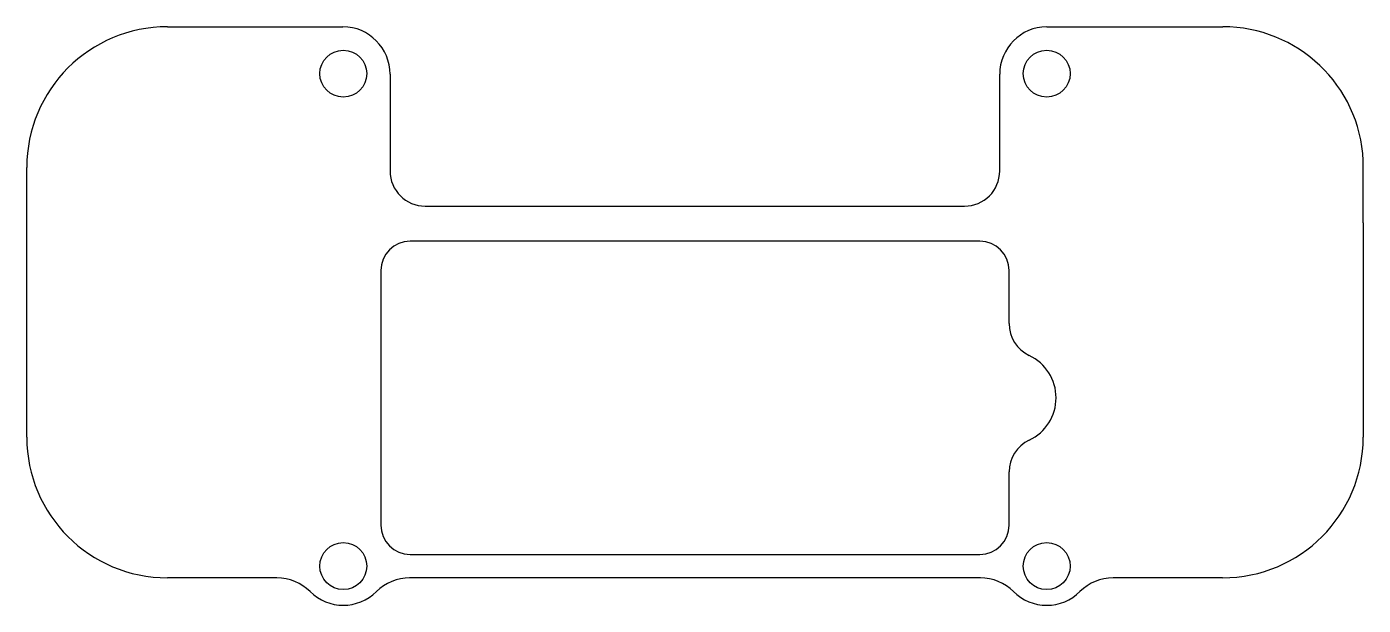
# Model space of a CAD drawing. Extents: x -57 to 57, y -25 to 25.
import ezdxf

# ---------------------------------------------------------------- set-up
doc = ezdxf.new("R2010")
doc.units = 0
doc.layers.add('VISIBLE', color=7, linetype='CONTINUOUS')

msp = doc.modelspace()

# ---------------------------------------------------------------- linework, layer by layer
at = {"layer": 'VISIBLE'}
for p, q in [((-45, 24.67), (-30.03, 24.67)), ((30, 24.67), (45.02, 24.67)), ((-26.01, 20.62), (-26.01, 12.37)), ((25.99, 19.47), (25.99, 20.62)), ((25.99, 12.37), (25.99, 19.47)), ((-57, -10.33), (-57, 12.67)), ((57, 7.94), (57, 13.28)), ((-23.01, 9.37), (22.99, 9.37)), ((57, 7.94), (57, -10.33)), ((24.3, 6.37), (-24.3, 6.37)), ((-26.8, 3.87), (-26.8, -17.83)), ((26.8, -0.65), (26.8, 3.87)), ((26.8, -17.83), (26.8, -13.3)), ((-24.3, -20.33), (24.3, -20.33)), ((-35.66, -22.33), (-45, -22.33)), ((24.34, -22.33), (-24.34, -22.33)), ((45, -22.33), (35.67, -22.33))]:
    msp.add_line(p, q, dxfattribs=at)
for centre in [(-30, 20.67), (30, 20.67), (-30, -21.33), (30, -21.33)]:
    msp.add_circle(centre, 2, dxfattribs=at)
for centre, radius, start, end in [((-45, 12.67), 12, 90, 180), ((-30.06, 20.62), 4.05, 0.0003, 89.4987), ((30.04, 20.62), 4.05, 90.5013, 180), ((45.02, 12.67), 12, 2.8912, 90), ((-23.01, 12.37), 3, 180.0001, 270), ((22.99, 12.37), 3, 270.0006, 359.9997), ((-24.3, 3.87), 2.5, 90, 180), ((24.3, 3.87), 2.5, 0, 90), ((29.8, -0.65), 3, 180, 244.6231), ((26.8, -6.98), 4, 295.3769, 64.6231), ((-45, -10.33), 12, 180, 270), ((29.8, -13.3), 3, 115.3769, 180), ((45, -10.33), 12, 270, 0), ((-24.3, -17.83), 2.5, 180, 270), ((24.3, -17.83), 2.5, 270, 0), ((-35.66, -26.33), 4, 45, 90), ((-24.34, -26.33), 4, 89.9858, 135.0003), ((24.34, -26.33), 4, 45, 90), ((35.66, -26.33), 4, 89.8663, 135.0003), ((-30, -20.67), 4, 225, 315), ((30, -20.67), 4, 225, 315.0001)]:
    msp.add_arc(centre, radius, start, end, dxfattribs=at)

doc.saveas('drawing.dxf')
